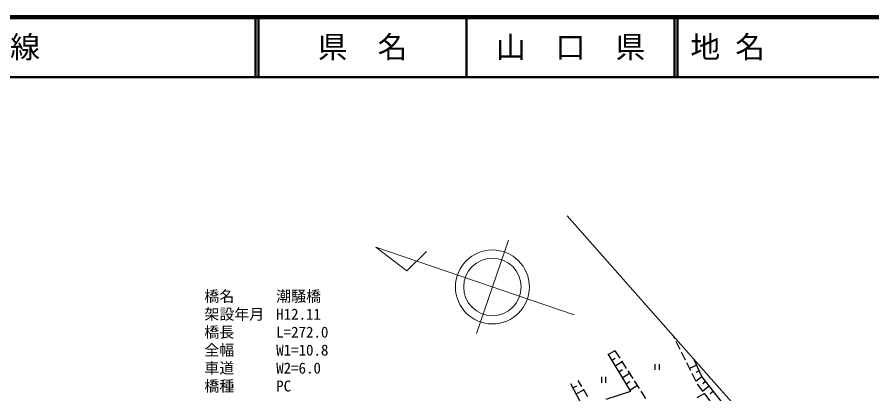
# Model space of a CAD drawing. Units: millimetres, scale not verified. Extents: x 40000 to 680000, y 20000 to 380000.
# Drawn here: x 257897 to 400724, y 317102 to 380000 of the extents above; entities that cross this region are included whole.
import ezdxf
from ezdxf.enums import TextEntityAlignment as Align

# ---------------------------------------------------------------- set-up
doc = ezdxf.new("R2010")
doc.units = ezdxf.units.MM
doc.header["$LTSCALE"] = 1000
for name, color, linetype, lineweight in [('M-BGD', 7, 'Continuous', 25), ('M-STR-HTXT', 7, 'Continuous', 13), ('M-TTL', 2, 'Continuous', 140), ('M-TTL-LINE', 7, 'Continuous', 50)]:
    doc.layers.add(name, color=color, linetype=linetype, lineweight=lineweight)
doc.layers.add('M-TTL-TXT', color=7, linetype='Continuous')
doc.styles.add('ＭＳ ゴシック', font='')
doc.styles.get('ＭＳ ゴシック').set_extended_font_data('MS Gothic')

msp = doc.modelspace()

# ---------------------------------------------------------------- linework, layer by layer
at = {"layer": 'M-BGD'}
for p, q in [((367769, 326296), (367503, 326824)), ((368667, 324509), (367993, 325850)), ((356669, 323664), (357804, 324354)), ((358643, 323048), (357832, 324310)), ((356584, 323804), (360365, 317475)), ((357244, 322718), (357835, 323078)), ((369566, 322723), (368892, 324063)), ((372283, 320023), (371053, 322810)), ((357819, 321773), (359001, 322491)), ((359725, 321366), (358914, 322627)), ((364475, 322091), (364475, 321091)), ((365225, 321091), (365225, 322091)), ((370464, 320936), (369791, 322276)), ((371457, 321895), (370250, 321362)), ((355516, 319954), (355516, 318954)), ((356266, 318954), (356266, 319954)), ((358418, 320788), (359034, 321162)), ((359017, 319803), (360248, 320551)), ((360806, 319683), (359995, 320945)), ((371363, 319149), (370689, 320489)), ((371883, 320930), (371280, 320663)), ((372323, 319973), (371337, 319200)), ((374503, 317228), (372283, 320023)), ((352952, 314047), (350419, 318790)), ((352256, 318347), (351652, 319365)), ((359641, 318777), (360282, 319167)), ((360265, 317751), (361547, 318531)), ((361888, 318001), (361077, 319263)), ((372513, 317519), (371603, 318712)), ((372941, 319184), (372448, 318798)), ((350769, 318135), (351404, 318474)), ((351312, 317119), (352582, 317797)), ((353276, 316627), (352511, 317917)), ((360365, 317475), (356255, 316160)), ((362969, 316319), (362158, 317580)), ((372769, 317183), (371457, 316456)), ((373559, 318396), (372486, 317555)), ((373725, 315929), (372816, 317122)), ((374231, 317537), (373695, 317117)), ((376024, 315251), (374503, 317228))]:
    msp.add_line(p, q, dxfattribs=at)
at = {"layer": 'M-STR-HTXT'}
for p, q in [((381099, 311449), (349817, 346827)), ((350955, 330284), (317842, 341618)), ((317842, 341618), (323018, 337670)), ((334653, 327159), (339987, 342742)), ((323018, 337670), (326300, 340899))]:
    msp.add_line(p, q, dxfattribs=at)
for radius in [6176, 4804]:
    msp.add_circle((337320, 334951), radius, dxfattribs=at)
at = {"layer": 'M-TTL'}
msp.add_line((680000, 380000), (40000, 380000), dxfattribs=at)
at = {"layer": 'M-TTL-LINE'}
for p, q in [((297750, 380000), (297750, 370000)), ((298250, 380000), (298250, 370000)), ((333000, 380000), (333000, 370000)), ((367750, 380000), (367750, 370000)), ((368250, 380000), (368250, 370000)), ((40000, 370000), (680000, 370000))]:
    msp.add_line(p, q, dxfattribs=at)

# ---------------------------------------------------------------- texts
at = {"layer": 'M-STR-HTXT', "style": 'ＭＳ ゴシック'}
for s, p in [('橋名', (289185, 331948)), ('潮騒橋', (301185, 331948)), ('架設年月', (289185, 328948)), ('H12.11', (301185, 328948)), ('橋長', (289185, 325948)), ('L=272.0', (301185, 325948)), ('全幅', (289185, 322948)), ('W1=10.8', (301185, 322948)), ('車道', (289185, 319948)), ('W2=6.0', (301185, 319948)), ('橋種', (289185, 316948)), ('PC', (301185, 316948))]:
    msp.add_text(s, height=1833, dxfattribs=at).set_placement(p, align=Align.BOTTOM_LEFT)
at = {"layer": 'M-TTL-TXT', "style": 'ＭＳ ゴシック'}
for s, p in [('一般県道角島神田線', (216734, 375000)), ('地 名', (370380, 375000))]:
    msp.add_text(s, height=3666, dxfattribs=at).set_placement(p, align=Align.MIDDLE_LEFT)
for s, p in [('県\u3000名', (315625, 375000)), ('山\u3000口\u3000県', (350375, 375000))]:
    msp.add_text(s, height=3666, dxfattribs=at).set_placement(p, align=Align.MIDDLE_CENTER)

doc.saveas('drawing.dxf')
